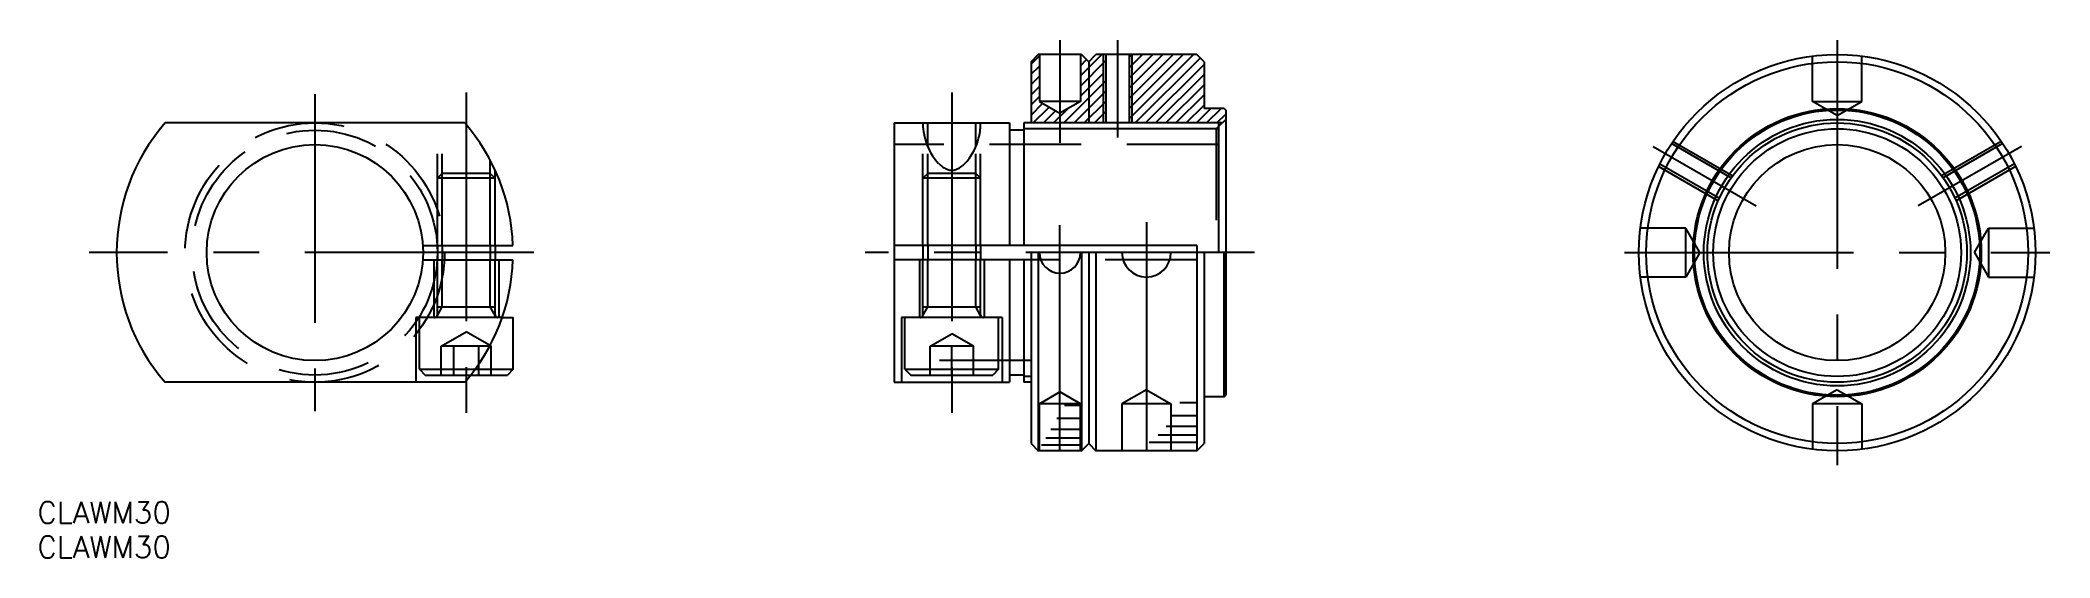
# Model space of a CAD drawing. Extents: x -249 to 30, y -42 to 30.
import ezdxf

# ---------------------------------------------------------------- set-up
doc = ezdxf.new("R2010")
doc.units = 0
doc.linetypes.add('CENTER', pattern=[50.8, 31.75, -6.35, 6.35, -6.35])
doc.linetypes.add('DASHED', pattern=[19.05, 12.7, -6.35])
doc.layers.get('0').update_dxf_attribs({"linetype": 'CONTINUOUS'})
doc.layers.add('CENTER', color=1, linetype='CENTER')
doc.styles.get("Standard").update_dxf_attribs({"font": 'txt.shx', "height": 3, "bigfont": 'bigfont.shx'})

# ---------------------------------------------------------------- blocks, each defined once
blk = doc.blocks.new('*U20')
at = {"color": 7, "linetype": 'CONTINUOUS'}
blk.add_text('CLAWM30', height=3, dxfattribs=at).set_placement((-249.68, -42.38))
blk = doc.blocks.new('*U21')
at = {"color": 7, "linetype": 'CONTINUOUS'}
blk.add_text('CLAWM30', height=3, dxfattribs=at).set_placement((-249.68, -37.58))

msp = doc.modelspace()

# ---------------------------------------------------------------- linework, layer by layer
at = {"color": 7, "linetype": 'CONTINUOUS'}
for p, q in [((-111.83, 26.5), (-110.83, 27.5)), ((-111.83, 26.5), (-111.83, 18)), ((-104.83, 27.5), (-110.83, 27.5)), ((-110.68, 27.5), (-110.68, 21)), ((-104.98, 27.5), (-104.98, 21)), ((-104.83, 27.5), (-103.83, 26.5)), ((-103.83, 26.5), (-102.83, 27.5)), ((-103.83, 26.5), (-103.83, 18)), ((-88.83, 27.5), (-102.83, 27.5)), ((-101.45, 27.5), (-101.45, 18)), ((-98.21, 27.5), (-98.21, 18)), ((-87.83, 26.5), (-88.83, 27.5)), ((-87.83, 26.5), (-87.83, 20)), ((-110.68, 21), (-107.83, 19.35)), ((-104.98, 21), (-110.68, 21)), ((-104.98, 21), (-107.83, 19.35)), ((-85.03, 20), (-87.83, 20)), ((-85.03, 20), (-84.83, 19.8)), ((-84.83, 19.8), (-84.83, -19.8)), ((-190.4, 18), (-231.98, 18)), ((-130.83, 18), (-114.83, 18)), ((-130.83, 18), (-130.83, -18)), ((-126.16, 14.69), (-126.16, 18)), ((-119.51, 14.69), (-119.51, 18)), ((-114.83, 18), (-114.83, 1)), ((-112.83, 17), (-114.83, 17)), ((-112.83, 18), (-112.83, 1)), ((-85.83, 18), (-112.83, 18)), ((-84.83, 18.5), (-85.83, 17.5)), ((-85.83, 18), (-85.83, 0)), ((-196.22, 1), (-183.71, 1)), ((-194.19, 1), (-194.19, -1)), ((-186.19, 1), (-186.19, -1)), ((-88.83, 1), (-130.83, 1)), ((-126.83, 1), (-126.83, -1)), ((-118.83, 1), (-118.83, -1)), ((-111.83, 0), (-111.83, -26.5)), ((-110.83, 0), (-110.83, -27.5)), ((-104.83, 0), (-104.83, -27.5)), ((-103.83, 0), (-103.83, -26.5)), ((-102.83, 0), (-102.83, -27.5)), ((-88.83, 1), (-88.83, -27.5)), ((-87.83, 0), (-87.83, -26.5)), ((-85.03, -20), (-85.03, 0)), ((-196.22, -1), (-183.71, -1)), ((-111.83, -1), (-130.83, -1)), ((-114.83, -1), (-114.83, -18)), ((-112.83, -1), (-112.83, -18)), ((-185.2, -9), (-183.69, -9)), ((-183.69, -16.2), (-183.69, -9)), ((-115.83, -9), (-129.83, -9)), ((-129.83, -9), (-129.83, -18)), ((-129.33, -16.2), (-129.33, -9)), ((-116.33, -16.2), (-116.33, -9)), ((-115.83, -9), (-115.83, -18)), ((-188.97, -16.2), (-183.69, -16.2)), ((-183.69, -16.2), (-184.49, -17)), ((-183.69, -16.2), (-184.49, -17)), ((-183.69, -16.2), (-184.49, -17)), ((-129.33, -16.2), (-116.33, -16.2)), ((-129.33, -16.2), (-128.53, -17)), ((-116.33, -16.2), (-117.13, -17)), ((-116.33, -16.2), (-117.13, -17)), ((-116.33, -16.2), (-117.13, -17)), ((-190.4, -18), (-231.98, -18)), ((-189.57, -17), (-184.49, -17)), ((-130.83, -18), (-114.83, -18)), ((-128.53, -17), (-117.13, -17)), ((-112.83, -17), (-114.83, -17)), ((-111.83, -18), (-112.83, -18)), ((-85.03, -20), (-87.83, -20)), ((-85.03, -20), (-84.83, -19.8)), ((-111.83, -26.5), (-110.83, -27.5)), ((-104.83, -27.5), (-110.83, -27.5)), ((-104.83, -27.5), (-103.83, -26.5)), ((-103.83, -26.5), (-102.83, -27.5)), ((-88.83, -27.5), (-102.83, -27.5)), ((-88.83, -27.5), (-87.83, -26.5))]:
    msp.add_line(p, q, dxfattribs=at)
at = {"color": 3, "linetype": 'CONTINUOUS'}
for p, q in [((-111.83, 26.18), (-110.68, 27.33)), ((-111.83, 24.76), (-110.68, 25.91)), ((-104.98, 24.54), (-102.03, 27.5)), ((-104.98, 25.95), (-104.14, 26.8)), ((-104.98, 23.13), (-101.45, 26.66)), ((-101.83, 27.5), (-101.83, 18)), ((-98.21, 27.07), (-97.78, 27.5)), ((-98.21, 25.65), (-96.37, 27.5)), ((-98.21, 24.24), (-94.95, 27.5)), ((-98.21, 22.83), (-93.54, 27.5)), ((-98.21, 21.41), (-92.13, 27.5)), ((-98.21, 20), (-90.71, 27.5)), ((-98.21, 18.58), (-89.3, 27.5)), ((-97.83, 27.5), (-97.83, 18)), ((-97.38, 18), (-88.36, 27.02)), ((-95.97, 18), (-87.83, 26.13)), ((-111.83, 23.35), (-110.68, 24.5)), ((-111.83, 21.93), (-110.68, 23.08)), ((-107.28, 18), (-101.45, 23.83)), ((-105.87, 18), (-101.45, 22.41)), ((-104.98, 21.71), (-101.83, 24.86)), ((-94.55, 18), (-87.83, 24.72)), ((-93.14, 18), (-87.83, 23.31)), ((-111.83, 20.52), (-110.68, 21.67)), ((-111.83, 19.1), (-110.21, 20.73)), ((-111.53, 18), (-109.32, 20.21)), ((-110.11, 18), (-108.42, 19.69)), ((-108.7, 18), (-106.67, 20.03)), ((-104.45, 18), (-101.45, 21)), ((-103.04, 18), (-101.45, 19.59)), ((-91.73, 18), (-87.83, 21.89)), ((-90.31, 18), (-87.83, 20.48)), ((-88.9, 18), (-86.9, 20)), ((-87.48, 18), (-85.48, 20)), ((-85.83, 17.19), (-112.83, 17.19)), ((-86.07, 18), (-84.83, 19.23)), ((-85.33, 18), (-85.83, 18)), ((-193.51, 1), (-193.51, -1)), ((-186.87, 1), (-186.87, -1)), ((-126.16, 1), (-126.16, -1)), ((-119.51, 1), (-119.51, -1)), ((-111.83, -17.19), (-112.83, -17.19)), ((-107.2, -21.2), (-104.83, -21.2)), ((-88.83, -20.86), (-91.2, -20.86)), ((-109.1, -24.5), (-104.83, -24.5)), ((-108.24, -23), (-104.83, -23)), ((-88.83, -24.16), (-93.1, -24.16)), ((-88.83, -22.66), (-92.24, -22.66)), ((-110.37, -26.7), (-104.83, -26.7)), ((-109.8, -25.7), (-104.83, -25.7)), ((-88.83, -26.36), (-95.44, -26.36)), ((-88.83, -25.36), (-94.19, -25.36))]:
    msp.add_line(p, q, dxfattribs=at)
at = {"color": 3, "linetype": 'DASHED'}
for p, q in [((-3.4, 21), (-3.4, 27.29)), ((3.4, 21), (3.4, 27.29)), ((0, 19.04), (-3.4, 21)), ((-3.4, 21), (3.4, 21)), ((0, 19.04), (3.4, 21)), ((-194.19, 1), (-194.19, 18)), ((-193.51, 1), (-193.51, 18)), ((-126.83, 1), (-126.83, 18)), ((-118.83, 1), (-118.83, 18)), ((-85.83, 17.5), (-86.15, 17.19)), ((-86.15, 17.19), (-86.15, 0)), ((-85.83, 15), (-130.83, 15)), ((-126.16, 1), (-126.16, 14.69)), ((-119.51, 1), (-119.51, 14.69)), ((-22.96, 15.13), (-14.72, 10.37)), ((-22.75, 15.45), (-14.49, 10.68)), ((22.75, 15.45), (14.49, 10.68)), ((22.96, 15.13), (14.72, 10.37)), ((-186.87, 1), (-186.87, 12.83)), ((-186.19, 1), (-186.19, 11.46)), ((-24.75, 11.98), (-16.49, 7.21)), ((-24.58, 12.32), (-16.34, 7.56)), ((24.58, 12.32), (16.34, 7.56)), ((24.75, 11.98), (16.49, 7.21)), ((-193.51, 11), (-194.19, 10.32)), ((-186.19, 10.32), (-194.19, 10.32)), ((-186.87, 11), (-193.51, 11)), ((-186.87, 11), (-186.19, 10.32)), ((-126.16, 11), (-126.83, 10.32)), ((-118.83, 10.32), (-126.83, 10.32)), ((-119.51, 11), (-126.16, 11)), ((-119.51, 11), (-118.83, 10.32)), ((-21, 3.4), (-27.29, 3.4)), ((-19.04, 0), (-21, 3.4)), ((-21, -3.4), (-21, 3.4)), ((19.04, 0), (21, 3.4)), ((21, 3.4), (21, -3.4)), ((21, 3.4), (27.29, 3.4)), ((19.04, 0), (21, -3.4)), ((-194.69, -1), (-194.69, -9)), ((-194.19, -8.6), (-194.19, -1)), ((-193.51, -7.54), (-193.51, -1)), ((-186.87, -7.54), (-186.87, -1)), ((-186.19, -8.6), (-186.19, -1)), ((-185.69, -1), (-185.69, -9)), ((-127.33, -1), (-127.33, -9)), ((-126.83, -8.6), (-126.83, -1)), ((-126.16, -7.54), (-126.16, -1)), ((-119.51, -7.54), (-119.51, -1)), ((-118.83, -8.6), (-118.83, -1)), ((-118.33, -1), (-118.33, -9)), ((-88.83, -1), (-111.83, -1)), ((-19.04, 0), (-21, -3.4)), ((-21, -3.4), (-27.29, -3.4)), ((21, -3.4), (27.29, -3.4)), ((-194.24, -8.8), (-193.51, -7.54)), ((-194.19, -7.54), (-186.19, -7.54)), ((-186.14, -8.8), (-186.87, -7.54)), ((-126.89, -8.8), (-126.16, -7.54)), ((-126.83, -7.54), (-118.83, -7.54)), ((-118.78, -8.8), (-119.51, -7.54)), ((-197.19, -9), (-197.19, -18)), ((-185.2, -9), (-197.19, -9)), ((-196.69, -16.2), (-196.69, -9)), ((-193.65, -13), (-190.19, -11)), ((-186.72, -13), (-190.19, -11)), ((-193.65, -17), (-193.65, -13)), ((-186.72, -13), (-193.65, -13)), ((-191.92, -17), (-191.92, -13)), ((-188.46, -17), (-188.46, -13)), ((-186.72, -17), (-186.72, -13)), ((-125.83, -13), (-122.83, -11.27)), ((-125.83, -17), (-125.83, -13)), ((-119.83, -13), (-125.83, -13)), ((-119.83, -13), (-122.83, -11.27)), ((-122.83, -17), (-122.83, -13)), ((-119.83, -17), (-119.83, -13)), ((-196.69, -16.2), (-188.97, -16.2)), ((-196.69, -16.2), (-195.89, -17)), ((-111.83, -15), (-130.83, -15)), ((-195.89, -17), (-189.57, -17)), ((-110.68, -21), (-107.83, -19.35)), ((-104.98, -21), (-107.83, -19.35)), ((-95.83, -19.04), (-99.23, -21)), ((-95.83, -19.04), (-92.43, -21)), ((0, -19.04), (-3.4, -21)), ((0, -19.04), (3.4, -21)), ((-104.98, -21), (-110.68, -21)), ((-110.68, -27.5), (-110.68, -21)), ((-104.98, -27.5), (-104.98, -21)), ((-92.43, -21), (-99.23, -21)), ((-99.23, -21), (-99.23, -27.5)), ((-92.43, -21), (-92.43, -27.5)), ((3.4, -21), (-3.4, -21)), ((-3.4, -21), (-3.4, -27.29)), ((3.4, -21), (3.4, -27.29))]:
    msp.add_line(p, q, dxfattribs=at)
at = {"color": 7, "linetype": 'CONTINUOUS'}
for centre, radius in [((0, 0), 27.5), ((0, 0), 26.5), ((0, 0), 20), ((0, 0), 19.8), ((0, 0), 18.5), ((0, 0), 17.19), ((-211.19, 0), 15), ((0, 0), 15)]:
    msp.add_circle(centre, radius, dxfattribs=at)
at = {"color": 3, "linetype": 'DASHED'}
for radius in [18, 17]:
    msp.add_circle((-211.19, 0), radius, dxfattribs=at)
at = {"color": 3, "linetype": 'CONTINUOUS'}
msp.add_circle((0, 0), 18, dxfattribs=at)
at = {"color": 7, "linetype": 'CONTINUOUS'}
for centre, radius, start, end in [((-211.19, 0), 27.5, 139.1148, 220.8852), ((-211.19, 0), 27.5, 2.0839, 40.8852), ((-119.22, 17.76), 7.62, 178.2177, 183.3997), ((-118.63, 18.05), 8.22, 185.1491, 198.4248), ((-127.04, 18.05), 8.22, 341.5752, 354.8509), ((-126.45, 17.76), 7.62, 356.6003, 1.7823), ((-119, 17.68), 7.76, 196.6934, 223.2528), ((-126.67, 17.68), 7.76, 316.7472, 343.3066), ((-122.29, 14.59), 3.24, 223.3497, 250.0378), ((-122.83, 13.4), 1.95, 253.1579, 286.8421), ((-123.38, 14.59), 3.24, 289.9622, 316.6503), ((-107.83, 0), 2.85, 180, 0), ((-95.83, 0), 3.4, 180, 0), ((-211.19, 0), 27.5, 319.1148, 357.9161)]:
    msp.add_arc(centre, radius, start, end, dxfattribs=at)
at = {"color": 3, "linetype": 'DASHED'}
for centre, start, end in [((-194.59, -8.6), 270, 0), ((-185.79, -8.6), 180, 270), ((-127.23, -8.6), 270, 0), ((-118.43, -8.6), 180, 270)]:
    msp.add_arc(centre, 0.4, start, end, dxfattribs=at)
at = {"layer": 'CENTER', "color": 1, "linetype": 'CENTER'}
for p, q in [((-107.83, 29.5), (-107.83, 15.25)), ((-99.83, 29.5), (-99.83, 16)), ((0, 29.5), (0, -29.5)), ((-211.19, 22), (-211.19, -22)), ((-190.19, 22.22), (-190.19, -23.99)), ((-122.83, 22.22), (-122.83, -23.99)), ((-25.55, 14.75), (-11.26, 6.5)), ((25.55, 14.75), (11.26, 6.5)), ((-107.83, -27.5), (-107.83, 3.83)), ((-95.83, 4.22), (-95.83, -29.5)), ((-180.82, 0), (-242.49, 0)), ((-80.83, 0), (-134.83, 0)), ((-29.5, 0), (29.5, 0))]:
    msp.add_line(p, q, dxfattribs=at)

# ---------------------------------------------------------------- block references
at = {"color": 7, "linetype": 'CONTINUOUS'}
for name in ['*U21', '*U20']:
    msp.add_blockref(name, (0, 0), dxfattribs=at)

doc.saveas('drawing.dxf')
